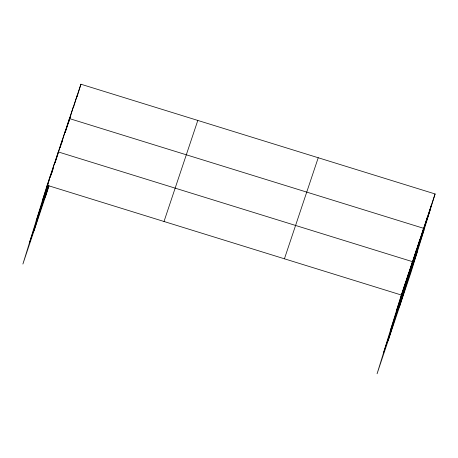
<?xml version="1.0" encoding="UTF-8"?>
<svg xmlns="http://www.w3.org/2000/svg" width="458" height="458" viewBox="0 0 458 458"><rect width="100%" height="100%" fill="white"/><g stroke="black" fill="none" stroke-linecap="round" stroke-linejoin="round"><path stroke-width="0.69" d="M435.1 193.957L401.305 295.015L377.071 373.78L410.872 272.722L435.1 193.957L80.929 84.22L47.128 185.278L22.9 264.043L49.035 185.891M46.332 188.851L50.849 174.166M50.048 177.733L54.565 163.048M34.052 230.695L48.101 185.032M51.874 172.758L52.928 169.346M54.588 163.947L58.286 151.93L412.458 261.667L388.224 340.431M57.691 154.833L58.303 152.829M58.716 151.495L62.002 140.812M65.717 129.7L61.406 143.715L62.511 140.463M45.205 197.346L48.771 185.748M73.269 107.126L68.752 121.817L70.778 115.754M73.4 107.693L77.099 95.676M77.024 96.907L80.929 84.22M400.504 298.587L405.021 283.897M404.219 287.469L408.736 272.785M411.656 265.239L416.173 250.549M415.372 254.121L419.889 239.437M399.376 307.078L423.61 228.319L69.439 118.582L65.122 132.602L68.523 122.486M422.923 231.553L427.44 216.863M426.753 220.098L431.27 205.413M42.611 199.969L49.172 180.349M50.483 176.427L53.328 167.926M55.08 162.693L57.485 155.502M60.107 147.653L61.2 144.385M36.108 221.111L48.136 185.147M29.404 242.895L48.651 185.353M164.01 221.495L197.804 120.437M284.424 258.804L318.224 157.747M396.783 309.7L430.583 208.642M390.279 330.848L424.079 229.79M383.575 352.631L417.375 251.574M47.128 185.278L401.305 295.015"/></g></svg>
